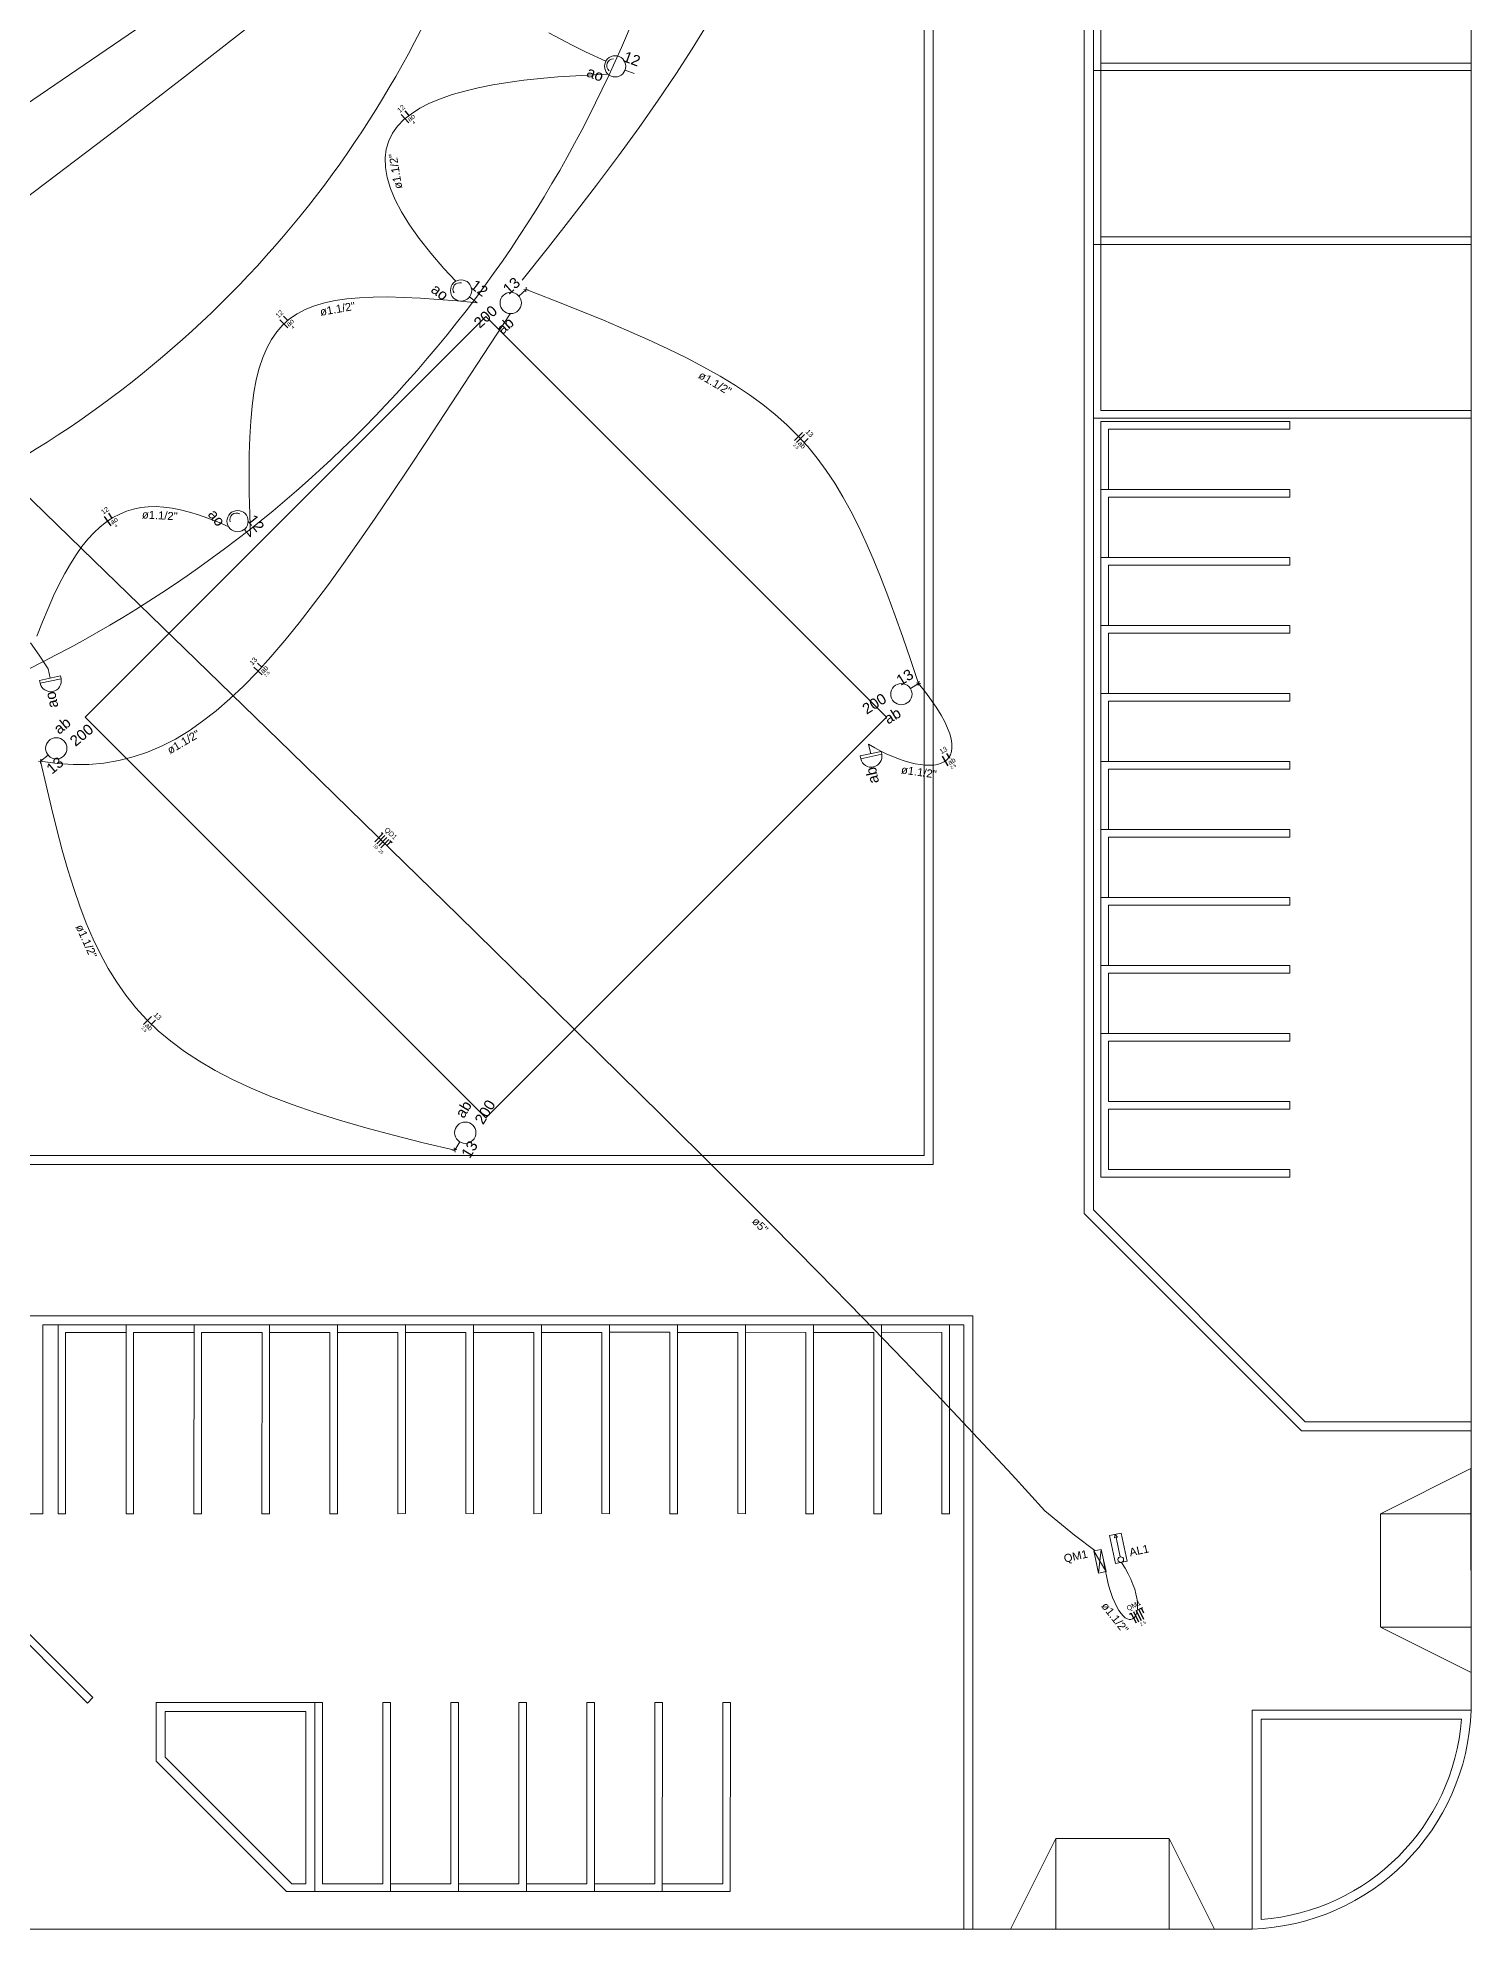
# Model space of a CAD drawing. Header units: millimetres. Extents: x -395 to 1008, y 9 to 692.
# Drawn here: x -33.24 to -14.26, y 9.26 to 34.3 of the extents above; entities that cross this region are included whole.
import ezdxf

# ---------------------------------------------------------------- set-up
doc = ezdxf.new("R2010")
doc.units = ezdxf.units.MM
doc.header["$LTSCALE"] = 0.1
doc.header["$MEASUREMENT"] = 0
for name, color, linetype, lineweight in [('.10 ultra fina', 240, 'Continuous', 5), ('.15', 150, 'Continuous', 15), ('.20', 130, 'Continuous', 5), ('.25', 70, 'Continuous', 5), ('.30', 50, 'Continuous', 5), ('.40 Interno parede', 27, 'Continuous', 5)]:
    doc.layers.add(name, color=color, linetype=linetype, lineweight=lineweight)
doc.styles.add('Arial', font='arial.ttf')

# ---------------------------------------------------------------- blocks, each defined once
blk = doc.blocks.new('eeetet')
at = {"layer": '.10 ultra fina', "color": 240, "lineweight": 5}
for p, q in [((671.697, 79.588), (671.697, 174.363)), ((671.817, 79.468), (671.817, 174.363)), ((673.817, 78.821), (673.817, 174.365)), ((673.937, 78.871), (673.937, 174.365)), ((678.937, 72.248), (678.938, 174.37)), ((674.037, 94.048), (674.036, 96.348)), ((673.937, 93.948), (678.937, 93.948)), ((678.937, 94.048), (674.037, 94.048)), ((674.037, 91.748), (674.037, 94.048)), ((673.937, 91.648), (678.936, 91.648)), ((678.937, 91.748), (674.037, 91.748)), ((674.037, 89.448), (674.037, 91.748)), ((660.59, 85.391), (665.894, 90.694)), ((665.894, 90.694), (671.197, 85.391)), ((678.936, 89.448), (674.037, 89.448)), ((673.937, 89.348), (678.937, 89.348)), ((674.037, 88.402), (674.037, 89.302)), ((674.037, 89.302), (676.537, 89.302)), ((676.536, 89.202), (674.137, 89.202)), ((674.137, 89.202), (674.137, 88.402)), ((676.537, 89.302), (676.536, 89.202)), ((674.037, 87.502), (674.037, 88.402)), ((674.037, 88.402), (676.536, 88.402)), ((676.536, 88.402), (676.537, 88.302)), ((676.537, 88.302), (674.137, 88.302)), ((674.137, 88.302), (674.137, 87.502)), ((674.037, 86.602), (674.037, 87.502)), ((674.037, 87.502), (676.537, 87.502)), ((676.536, 87.402), (674.137, 87.402)), ((674.137, 87.402), (674.137, 86.602)), ((676.537, 87.502), (676.536, 87.402)), ((674.037, 85.702), (674.037, 86.602)), ((674.037, 86.602), (676.536, 86.602)), ((676.537, 86.502), (674.137, 86.502)), ((674.137, 86.502), (674.137, 85.702)), ((676.536, 86.602), (676.537, 86.502)), ((674.037, 85.702), (676.536, 85.703)), ((674.037, 84.803), (674.037, 85.702)), ((676.536, 85.703), (676.536, 85.602)), ((665.894, 80.089), (660.59, 85.391)), ((671.197, 85.391), (665.894, 80.089)), ((676.536, 85.602), (674.137, 85.602)), ((674.137, 85.602), (674.137, 84.803)), ((674.037, 83.902), (674.037, 84.803)), ((674.037, 84.803), (676.536, 84.803)), ((676.536, 84.702), (674.137, 84.702)), ((674.137, 84.702), (674.137, 83.903)), ((676.536, 84.803), (676.536, 84.702)), ((674.037, 83.902), (676.537, 83.903)), ((674.037, 83.002), (674.037, 83.902)), ((676.537, 83.903), (676.537, 83.802)), ((676.537, 83.802), (674.137, 83.802)), ((674.137, 83.802), (674.137, 83.003)), ((674.037, 83.002), (676.537, 83.003)), ((674.037, 82.102), (674.037, 83.002)), ((676.537, 82.902), (674.137, 82.902)), ((674.137, 82.902), (674.137, 82.103)), ((676.537, 83.003), (676.537, 82.902)), ((674.037, 82.102), (676.537, 82.103)), ((674.037, 81.203), (674.037, 82.102)), ((676.537, 82.003), (674.137, 82.002)), ((674.137, 82.002), (674.137, 81.203)), ((676.537, 82.103), (676.537, 82.003)), ((674.037, 80.303), (674.037, 81.203)), ((674.037, 81.203), (676.537, 81.203)), ((676.537, 81.203), (676.537, 81.103)), ((676.537, 81.103), (674.137, 81.103)), ((674.137, 81.103), (674.137, 80.303)), ((674.037, 79.302), (674.037, 80.303)), ((674.137, 80.303), (676.537, 80.302)), ((676.537, 80.203), (674.137, 80.203)), ((674.137, 80.203), (674.137, 79.402)), ((676.537, 80.302), (676.537, 80.203)), ((556.942, 79.588), (671.697, 79.588)), ((556.942, 79.468), (671.817, 79.468)), ((674.137, 79.402), (676.537, 79.402)), ((676.537, 79.402), (676.537, 79.303)), ((676.537, 79.303), (674.037, 79.302)), ((676.742, 76.065), (673.937, 78.871)), ((676.693, 75.946), (673.817, 78.821)), ((656.909, 77.469), (672.341, 77.468)), ((672.341, 77.468), (672.341, 69.348)), ((672.221, 77.349), (660.031, 77.348)), ((660.031, 77.348), (660.031, 74.848)), ((661.131, 77.349), (660.231, 77.348)), ((660.231, 77.348), (660.231, 74.848)), ((660.331, 74.848), (660.331, 77.248)), ((660.331, 77.248), (661.13, 77.248)), ((662.031, 77.348), (661.131, 77.349)), ((661.131, 77.349), (661.131, 74.848)), ((661.231, 74.848), (661.231, 77.248)), ((661.231, 77.248), (662.03, 77.248)), ((662.03, 74.848), (662.031, 77.348)), ((662.031, 77.348), (663.031, 77.348)), ((662.931, 77.248), (662.131, 77.248)), ((662.131, 77.248), (662.131, 74.848)), ((662.93, 74.848), (662.931, 77.248)), ((663.031, 77.348), (663.031, 74.848)), ((663.031, 77.348), (663.931, 77.348)), ((663.831, 77.248), (663.031, 77.248)), ((663.831, 74.848), (663.831, 77.248)), ((663.931, 77.348), (663.931, 74.848)), ((663.931, 77.348), (664.831, 77.348)), ((664.731, 77.248), (663.931, 77.248)), ((664.731, 74.848), (664.731, 77.248)), ((665.631, 77.248), (664.83, 77.248)), ((664.831, 77.348), (664.831, 74.849)), ((664.831, 77.348), (665.731, 77.348)), ((665.631, 74.849), (665.631, 77.248)), ((665.731, 77.348), (665.73, 74.848)), ((666.531, 77.248), (665.73, 77.248)), ((665.731, 77.348), (666.631, 77.348)), ((666.531, 74.848), (666.531, 77.248)), ((666.631, 77.348), (666.63, 74.849)), ((667.431, 77.248), (666.63, 77.248)), ((666.631, 77.348), (667.531, 77.348)), ((667.431, 74.849), (667.431, 77.248)), ((668.331, 77.249), (667.53, 77.249)), ((667.531, 77.348), (668.431, 77.349)), ((667.531, 77.348), (667.53, 74.848)), ((668.331, 74.848), (668.331, 77.249)), ((668.431, 77.349), (668.431, 74.848)), ((668.431, 77.349), (669.33, 77.348)), ((669.23, 77.248), (668.431, 77.248)), ((669.231, 74.849), (669.23, 77.248)), ((669.33, 77.348), (670.23, 77.349)), ((669.33, 77.348), (669.331, 74.848)), ((670.13, 77.248), (669.331, 77.249)), ((670.13, 74.848), (670.13, 77.248)), ((670.23, 77.349), (670.231, 74.848)), ((670.23, 77.349), (671.131, 77.348)), ((671.03, 77.248), (670.231, 77.248)), ((671.03, 74.848), (671.03, 77.248)), ((671.131, 77.348), (671.131, 74.848)), ((671.131, 77.348), (672.031, 77.348)), ((671.93, 77.248), (671.131, 77.249)), ((671.93, 74.848), (671.93, 77.248)), ((672.031, 77.348), (672.031, 74.848)), ((672.221, 69.348), (672.221, 77.349)), ((656.358, 76.606), (660.621, 72.342)), ((678.938, 75.945), (676.693, 75.946)), ((678.938, 76.065), (676.742, 76.065)), ((678.936, 75.445), (677.737, 74.845)), ((678.936, 74.845), (678.936, 75.445)), ((658.257, 74.848), (660.692, 72.413)), ((660.031, 74.848), (658.257, 74.848)), ((660.231, 74.848), (660.331, 74.848)), ((661.131, 74.848), (661.231, 74.848)), ((662.131, 74.848), (662.03, 74.848)), ((663.031, 74.848), (662.93, 74.848)), ((663.931, 74.848), (663.831, 74.848)), ((664.831, 74.849), (664.731, 74.848)), ((665.73, 74.848), (665.631, 74.849)), ((666.63, 74.849), (666.531, 74.848)), ((667.53, 74.848), (667.431, 74.849)), ((668.431, 74.848), (668.331, 74.848)), ((669.331, 74.848), (669.231, 74.849)), ((670.231, 74.848), (670.13, 74.848)), ((671.131, 74.848), (671.03, 74.848)), ((672.031, 74.848), (671.93, 74.848)), ((677.737, 74.845), (677.737, 73.349)), ((678.936, 74.845), (677.737, 74.845)), ((678.936, 74.845), (678.937, 73.345)), ((678.937, 73.345), (677.737, 73.346)), ((678.937, 72.745), (677.737, 73.346)), ((678.937, 73.345), (678.937, 72.745)), ((660.692, 72.413), (660.621, 72.342)), ((663.631, 72.349), (661.531, 72.348)), ((661.531, 72.348), (661.531, 71.574)), ((663.73, 72.348), (663.631, 72.349)), ((663.631, 72.349), (663.631, 69.848)), ((663.631, 69.848), (663.631, 72.349)), ((663.73, 69.948), (663.73, 72.348)), ((664.63, 72.348), (664.531, 72.348)), ((664.531, 72.348), (664.531, 69.948)), ((664.631, 69.848), (664.63, 72.348)), ((665.531, 72.348), (665.431, 72.349)), ((665.431, 72.349), (665.431, 69.948)), ((665.531, 69.848), (665.531, 72.348)), ((666.431, 72.348), (666.331, 72.348)), ((666.331, 72.348), (666.331, 69.948)), ((666.431, 69.848), (666.431, 72.348)), ((667.331, 72.348), (667.231, 72.348)), ((667.231, 72.348), (667.231, 69.948)), ((667.331, 69.848), (667.331, 72.348)), ((668.231, 72.348), (668.13, 72.348)), ((668.13, 72.348), (668.131, 69.948)), ((668.23, 69.848), (668.231, 72.348)), ((669.131, 72.348), (669.03, 72.348)), ((669.03, 72.348), (669.03, 69.948)), ((669.13, 69.849), (669.131, 72.348)), ((663.51, 72.228), (661.65, 72.229)), ((661.65, 72.229), (661.651, 71.624)), ((663.511, 69.948), (663.51, 72.228)), ((676.038, 69.348), (676.038, 72.248)), ((676.038, 72.248), (678.938, 72.248)), ((676.158, 69.477), (676.158, 72.128)), ((676.158, 72.128), (678.81, 72.128)), ((661.651, 71.624), (663.326, 69.949)), ((661.531, 71.574), (663.256, 69.848)), ((672.841, 69.349), (673.441, 70.548)), ((673.441, 70.548), (674.938, 70.549)), ((673.441, 69.349), (673.441, 70.548)), ((674.941, 69.348), (674.941, 70.548)), ((675.542, 69.348), (674.941, 70.548)), ((663.256, 69.848), (663.631, 69.848)), ((663.326, 69.949), (663.511, 69.948)), ((663.631, 69.848), (664.631, 69.848)), ((664.531, 69.948), (663.73, 69.948)), ((665.431, 69.948), (664.63, 69.948)), ((664.631, 69.848), (665.531, 69.848)), ((666.331, 69.948), (665.53, 69.948)), ((665.531, 69.848), (666.431, 69.848)), ((667.231, 69.948), (666.431, 69.948)), ((666.431, 69.848), (667.331, 69.848)), ((668.131, 69.948), (667.331, 69.948)), ((667.331, 69.848), (668.23, 69.848)), ((668.23, 69.848), (669.13, 69.849)), ((669.03, 69.948), (668.231, 69.948)), ((556.941, 69.349), (672.841, 69.349)), ((673.441, 69.349), (672.841, 69.349)), ((673.441, 69.349), (674.941, 69.348)), ((674.941, 69.348), (675.542, 69.348)), ((675.542, 69.348), (676.038, 69.348))]:
    blk.add_line(p, q, dxfattribs=at)
for centre, radius, start, end in [((652.557, 100.834), 14, 270.1186, 0.4929), ((652.557, 100.834), 16.5, 270.1186, 0.4929), ((675.938, 72.348), 3, 271.9102, 358.0897), ((675.938, 72.348), 2.88, 274.381, 355.6189)]:
    blk.add_arc(centre, radius, start, end, dxfattribs=at)

msp = doc.modelspace()

# ---------------------------------------------------------------- linework, layer by layer
at = {"layer": '.15', "color": 150, "lineweight": 15}
for p, q in [((-25.462, 33.869), (-25.342, 33.824)), ((-27.521, 30.866), (-27.419, 30.788)), ((-26.87, 30.878), (-26.773, 30.963)), ((-26.744, 30.961), (-26.803, 30.965)), ((-26.771, 30.993), (-26.775, 30.933)), ((-30.503, 27.789), (-30.422, 27.689)), ((-32.937, 25.85), (-33.213, 25.79)), ((-33.213, 25.79), (-33.205, 25.752)), ((-32.929, 25.812), (-33.205, 25.752)), ((-32.929, 25.812), (-33.205, 25.752)), ((-33.075, 25.82), (-33.102, 25.945)), ((-32.937, 25.85), (-32.929, 25.812)), ((-21.685, 25.683), (-21.576, 25.751)), ((-21.547, 25.744), (-21.605, 25.758)), ((-21.57, 25.78), (-21.583, 25.722)), ((-33.102, 24.801), (-33.2, 24.719)), ((-22.073, 24.85), (-22.349, 24.79)), ((-22.349, 24.79), (-22.341, 24.752)), ((-22.065, 24.812), (-22.341, 24.752)), ((-22.065, 24.812), (-22.341, 24.752)), ((-22.211, 24.82), (-22.239, 24.945)), ((-22.073, 24.85), (-22.065, 24.812)), ((-33.23, 24.721), (-33.171, 24.716)), ((-33.203, 24.689), (-33.198, 24.748)), ((-27.747, 19.566), (-27.689, 19.58)), ((-27.711, 19.544), (-27.725, 19.602)), ((-27.651, 19.682), (-27.718, 19.573)), ((-19.257, 14.268), (-19.159, 14.289)), ((-19.176, 14.131), (-19.159, 14.289)), ((-19.095, 13.995), (-19.159, 14.289)), ((-19.049, 14.471), (-18.897, 14.504)), ((-18.968, 14.1), (-19.049, 14.471)), ((-18.973, 14.487), (-18.983, 14.44)), ((-18.983, 14.44), (-18.944, 14.449)), ((-18.973, 14.487), (-18.944, 14.449)), ((-18.908, 14.19), (-18.963, 14.445)), ((-18.816, 14.133), (-18.897, 14.504)), ((-19.193, 13.974), (-19.257, 14.268)), ((-19.176, 14.131), (-19.257, 14.268)), ((-19.193, 13.974), (-19.176, 14.131)), ((-19.095, 13.995), (-19.176, 14.131)), ((-18.968, 14.1), (-18.816, 14.133)), ((-19.193, 13.974), (-19.095, 13.995))]:
    msp.add_line(p, q, dxfattribs=at)
for centre, radius in [((-25.594, 33.918), 0.141), ((-27.633, 30.951), 0.141), ((-26.976, 30.786), 0.141), ((-30.593, 27.898), 0.141), ((-21.805, 25.608), 0.141), ((-32.993, 24.891), 0.141), ((-27.578, 19.803), 0.141), ((-18.9, 14.153), 0.0375)]:
    msp.add_circle(centre, radius, dxfattribs=at)
for centre, radius, start, end in [((-25.617, 33.927), 0.0881, 89.8231, 229.1933), ((-27.653, 30.966), 0.0881, 73.0811, 212.4513), ((-30.608, 27.917), 0.0881, 59.5023, 198.8725), ((-33.067, 25.782), 0.141, 192.2675, 12.2675), ((-22.203, 24.782), 0.141, 192.2675, 12.2675)]:
    msp.add_arc(centre, radius, start, end, dxfattribs=at)
at = {"layer": '.20', "color": 130, "lineweight": 20}
for points in [[(-41.067, 35.675), (-39.094, 33.767), (-37.257, 31.989), (-35.55, 30.336), (-33.965, 28.801), (-32.497, 27.378), (-31.141, 26.062), (-29.889, 24.845), (-28.735, 23.721), (-27.674, 22.685), (-26.7, 21.73), (-25.805, 20.849), (-24.984, 20.038), (-24.231, 19.289), (-23.539, 18.596), (-22.903, 17.953), (-22.316, 17.354), (-21.772, 16.793), (-21.265, 16.263), (-20.789, 15.758), (-20.337, 15.273), (-19.904, 14.8), (-19.514, 14.477), (-19.243, 14.275)], [(-48.592, 24.022), (-47.645, 24.56), (-46.716, 25.094), (-45.802, 25.624), (-44.902, 26.151), (-44.017, 26.675), (-43.145, 27.197), (-42.285, 27.716), (-41.436, 28.233), (-40.599, 28.75), (-39.771, 29.265), (-38.952, 29.78), (-38.141, 30.295), (-37.338, 30.811), (-36.541, 31.327), (-35.749, 31.845), (-34.963, 32.364), (-34.18, 32.886), (-33.401, 33.41), (-32.624, 33.937), (-31.848, 34.468)], [(-30.411, 34.467), (-31.297, 33.777), (-32.206, 33.078), (-33.134, 32.372), (-34.073, 31.666), (-35.018, 30.963), (-35.963, 30.269), (-36.901, 29.587), (-37.827, 28.923), (-38.734, 28.28), (-39.617, 27.664), (-40.469, 27.08), (-41.284, 26.531), (-42.056, 26.023), (-42.779, 25.56), (-43.447, 25.146), (-44.054, 24.786), (-44.593, 24.486), (-45.06, 24.249), (-45.446, 24.079)], [(-26.827, 31.087), (-26.478, 31.524), (-26.149, 31.944), (-25.839, 32.347), (-25.549, 32.735), (-25.277, 33.108), (-25.024, 33.468), (-24.79, 33.815), (-24.574, 34.149), (-24.376, 34.473)], [(-25.717, 33.988), (-25.987, 34.112), (-26.161, 34.197), (-26.322, 34.28), (-26.47, 34.361)], [(-25.689, 33.814), (-25.87, 33.806), (-26.115, 33.793), (-26.353, 33.777), (-26.582, 33.757), (-26.803, 33.733), (-27.014, 33.704), (-27.215, 33.671), (-27.406, 33.634), (-27.585, 33.591), (-27.753, 33.543), (-27.908, 33.489), (-28.05, 33.429), (-28.178, 33.363), (-28.292, 33.291), (-28.391, 33.212), (-28.474, 33.126), (-28.541, 33.032), (-28.592, 32.931), (-28.625, 32.822), (-28.64, 32.706), (-28.636, 32.58), (-28.613, 32.446), (-28.57, 32.303), (-28.507, 32.151), (-28.422, 31.99), (-28.316, 31.818), (-28.187, 31.637), (-28.035, 31.445), (-27.86, 31.242), (-27.702, 31.074)], [(-30.422, 27.689), (-30.432, 27.988), (-30.439, 28.269), (-30.441, 28.533), (-30.439, 28.779), (-30.432, 29.008), (-30.419, 29.221), (-30.401, 29.419), (-30.376, 29.601), (-30.345, 29.769), (-30.306, 29.923), (-30.26, 30.062), (-30.207, 30.189), (-30.145, 30.303), (-30.074, 30.405), (-29.994, 30.495), (-29.905, 30.574), (-29.805, 30.642), (-29.696, 30.7), (-29.575, 30.749), (-29.443, 30.788), (-29.3, 30.819), (-29.145, 30.841), (-28.977, 30.856), (-28.796, 30.864), (-28.602, 30.865), (-28.394, 30.86), (-28.173, 30.849), (-27.936, 30.833), (-27.685, 30.813), (-27.419, 30.788)], [(-21.576, 25.751), (-21.684, 26.066), (-21.787, 26.363), (-21.887, 26.644), (-21.985, 26.91), (-22.082, 27.161), (-22.178, 27.398), (-22.275, 27.621), (-22.373, 27.832), (-22.474, 28.032), (-22.578, 28.221), (-22.686, 28.4), (-22.799, 28.57), (-22.919, 28.731), (-23.045, 28.885), (-23.179, 29.032), (-23.323, 29.173), (-23.476, 29.309), (-23.639, 29.44), (-23.814, 29.568), (-24.002, 29.693), (-24.203, 29.816), (-24.419, 29.937), (-24.65, 30.059), (-24.897, 30.18), (-25.162, 30.303), (-25.444, 30.428), (-25.746, 30.556), (-26.067, 30.687), (-26.409, 30.822), (-26.773, 30.963)], [(-26.983, 30.644), (-27.337, 30.105), (-27.598, 29.706), (-27.849, 29.322), (-28.091, 28.954), (-28.325, 28.6), (-28.552, 28.262), (-28.771, 27.939), (-28.983, 27.631), (-29.189, 27.338), (-29.39, 27.061), (-29.586, 26.798), (-29.778, 26.551), (-29.967, 26.32), (-30.152, 26.103), (-30.335, 25.901), (-30.516, 25.715), (-30.696, 25.545), (-30.875, 25.389), (-31.055, 25.249), (-31.235, 25.124), (-31.416, 25.014), (-31.599, 24.92), (-31.784, 24.841), (-31.973, 24.777), (-32.165, 24.729), (-32.361, 24.696), (-32.562, 24.679), (-32.769, 24.677), (-32.981, 24.69), (-33.2, 24.719)], [(-33.248, 26.374), (-33.175, 26.565), (-33.102, 26.742), (-33.029, 26.908), (-32.956, 27.062), (-32.881, 27.203), (-32.806, 27.334), (-32.73, 27.453), (-32.653, 27.561), (-32.574, 27.659), (-32.494, 27.745), (-32.411, 27.822), (-32.328, 27.888), (-32.242, 27.945), (-32.153, 27.992), (-32.063, 28.029), (-31.969, 28.057), (-31.873, 28.077), (-31.774, 28.088), (-31.672, 28.09), (-31.567, 28.084), (-31.458, 28.07), (-31.346, 28.048), (-31.23, 28.019), (-31.109, 27.983), (-30.985, 27.939), (-30.857, 27.889), (-30.716, 27.828)], [(-33.332, 26.286), (-33.219, 26.124), (-33.102, 25.945)], [(-21.576, 25.751), (-21.485, 25.635), (-21.405, 25.526), (-21.336, 25.423), (-21.278, 25.328), (-21.231, 25.24), (-21.193, 25.159), (-21.165, 25.084), (-21.147, 25.016), (-21.137, 24.954), (-21.135, 24.899), (-21.142, 24.85), (-21.156, 24.807), (-21.177, 24.77), (-21.205, 24.739), (-21.239, 24.713), (-21.279, 24.693), (-21.325, 24.679), (-21.376, 24.67), (-21.431, 24.667), (-21.491, 24.668), (-21.555, 24.675), (-21.622, 24.687), (-21.693, 24.703), (-21.766, 24.725), (-21.841, 24.75), (-21.919, 24.781), (-21.997, 24.816), (-22.077, 24.855), (-22.158, 24.898), (-22.239, 24.945)], [(-27.718, 19.573), (-28.135, 19.671), (-28.527, 19.769), (-28.896, 19.868), (-29.242, 19.969), (-29.566, 20.071), (-29.868, 20.175), (-30.151, 20.282), (-30.414, 20.393), (-30.659, 20.507), (-30.887, 20.626), (-31.098, 20.749), (-31.294, 20.878), (-31.475, 21.013), (-31.642, 21.154), (-31.797, 21.302), (-31.939, 21.458), (-32.071, 21.622), (-32.192, 21.794), (-32.305, 21.975), (-32.409, 22.166), (-32.506, 22.367), (-32.597, 22.579), (-32.682, 22.802), (-32.762, 23.037), (-32.839, 23.283), (-32.913, 23.543), (-32.985, 23.816), (-33.057, 24.102), (-33.128, 24.403), (-33.2, 24.719)], [(-18.892, 14.117), (-18.844, 14.04), (-18.802, 13.965), (-18.767, 13.893), (-18.739, 13.825), (-18.716, 13.76), (-18.699, 13.699), (-18.687, 13.642), (-18.68, 13.589), (-18.678, 13.541), (-18.68, 13.498), (-18.686, 13.46), (-18.696, 13.428), (-18.709, 13.402), (-18.725, 13.382), (-18.744, 13.368), (-18.765, 13.361), (-18.788, 13.362), (-18.813, 13.369), (-18.84, 13.384), (-18.867, 13.407), (-18.895, 13.439), (-18.924, 13.479), (-18.952, 13.528), (-18.981, 13.586), (-19.008, 13.653), (-19.035, 13.73), (-19.061, 13.817), (-19.085, 13.915), (-19.107, 14.023), (-19.127, 14.142)]]:
    msp.add_lwpolyline(points, dxfattribs=at)
at = {"layer": '.25', "color": 70, "lineweight": 25}
for p, q in [((-28.324, 33.272), (-28.375, 33.328)), ((-28.326, 33.169), (-28.427, 33.28)), ((-29.928, 30.455), (-30.034, 30.561)), ((-29.931, 30.558), (-29.984, 30.611)), ((-23.22, 28.966), (-23.112, 29.07)), ((-23.194, 28.939), (-23.086, 29.043)), ((-23.091, 28.94), (-23.037, 28.992)), ((-32.268, 27.838), (-32.356, 27.96)), ((-32.255, 27.941), (-32.299, 28.002)), ((-30.267, 25.864), (-30.377, 25.967)), ((-30.273, 25.967), (-30.328, 26.018)), ((-21.184, 24.659), (-21.262, 24.787)), ((-21.162, 24.76), (-21.201, 24.824)), ((-28.774, 23.654), (-28.67, 23.762)), ((-28.748, 23.628), (-28.643, 23.736)), ((-28.721, 23.602), (-28.616, 23.709)), ((-28.694, 23.576), (-28.589, 23.683)), ((-28.688, 23.779), (-28.67, 23.762)), ((-28.615, 23.603), (-28.562, 23.657)), ((-28.577, 23.671), (-28.548, 23.643)), ((-31.837, 21.236), (-31.73, 21.341)), ((-31.734, 21.238), (-31.68, 21.291)), ((-18.646, 13.503), (-18.61, 13.521)), ((-18.784, 13.432), (-18.762, 13.444)), ((-18.693, 13.31), (-18.762, 13.444)), ((-18.66, 13.327), (-18.728, 13.461)), ((-18.626, 13.344), (-18.695, 13.478)), ((-18.593, 13.361), (-18.661, 13.495)), ((-18.594, 13.445), (-18.628, 13.512))]:
    msp.add_line(p, q, dxfattribs=at)

# ---------------------------------------------------------------- block references
at = {"layer": '.30'}
msp.add_blockref('eeetet', (-693.2, -60.087), dxfattribs=at)

# ---------------------------------------------------------------- texts
at = {"layer": '.40 Interno parede', "color": 27, "line_spacing_factor": 0.9, "style": 'Arial'}
for s, insert, char_height, width, attachment_point, rotation in [('12', (-25.397, 33.951), 0.1412, 0.4338, 8, 339.5066), ('ao', (-25.883, 33.749), 0.1412, 0.4338, 8, 339.5066), ('12', (-28.406, 33.334), 0.0653, 0.20021, 8, 42.2389), ('ao', (-28.272, 33.214), 0.0653, 0.20021, 8, 42.2389), ('4', (-28.248, 33.159), 0.0406, 0.06118, 8, 42.2389), ('ø1.1/2"', (-28.447, 32.538), 0.1059, 0.92508, 8, 99.3055), ('12', (-27.435, 30.926), 0.1412, 0.4338, 8, 322.7648), ('13', (-26.919, 30.96), 0.1412, 0.4338, 8, 41.179), ('ø1.1/2"', (-29.259, 30.653), 0.1059, 0.92508, 8, 10.1255), ('ao', (-27.959, 30.873), 0.1412, 0.4338, 8, 322.7648), ('12', (-30.016, 30.617), 0.0653, 0.20021, 8, 44.9719), ('ao', (-29.875, 30.503), 0.0653, 0.20021, 8, 44.9719), ('200', (-27.263, 30.55), 0.1412, 0.6507, 8, 41.179), ('ab', (-27.002, 30.431), 0.1412, 0.4338, 8, 41.179), ('4', (-29.848, 30.45), 0.0406, 0.06118, 8, 44.9719), ('ø1.1/2"', (-24.3, 29.677), 0.1059, 0.92508, 8, 329.583), ('13', (-23.044, 29.038), 0.0653, 0.20021, 8, 313.947), ('2.5', (-23.214, 28.873), 0.0406, 0.15292, 8, 313.947), ('ab', (-23.147, 28.886), 0.0653, 0.20021, 8, 313.947), ('12', (-32.329, 28.012), 0.0653, 0.20021, 8, 35.8848), ('ao', (-30.927, 27.898), 0.1412, 0.4338, 8, 309.1857), ('ao', (-32.209, 27.877), 0.0653, 0.20021, 8, 35.8848), ('4', (-32.191, 27.82), 0.0406, 0.06118, 8, 35.8848), ('ø1.1/2"', (-31.625, 27.919), 0.1059, 0.92508, 8, 356.8329), ('12', (-30.406, 27.827), 0.1412, 0.4338, 8, 309.1857), ('13', (-30.36, 26.022), 0.0653, 0.20021, 8, 46.7653), ('ab', (-30.216, 25.913), 0.0653, 0.20021, 8, 46.7653), ('2.5', (-30.188, 25.86), 0.0406, 0.15292, 8, 46.7653), ('13', (-21.721, 25.771), 0.1412, 0.4338, 8, 32.0632), ('ao', (-32.984, 25.548), 0.1412, 0.4338, 8, 102.2677), ('200', (-22.125, 25.421), 0.1412, 0.6507, 8, 32.0632), ('ab', (-21.886, 25.261), 0.1412, 0.4338, 8, 32.0632), ('ab', (-32.869, 25.137), 0.1412, 0.4338, 8, 39.8669), ('200', (-32.611, 25.012), 0.1412, 0.6507, 8, 39.8669), ('ø1.1/2"', (-31.281, 24.928), 0.1059, 0.92508, 8, 30.4303), ('13', (-21.231, 24.837), 0.0653, 0.20021, 8, 31.3642), ('13', (-32.964, 24.61), 0.1412, 0.4338, 8, 39.8669), ('ab', (-22.12, 24.548), 0.1412, 0.4338, 8, 102.2677), ('ø1.1/2"', (-21.581, 24.523), 0.1059, 0.92508, 8, 352.0143), ('ab', (-21.122, 24.693), 0.0653, 0.20021, 8, 31.3642), ('2.5', (-21.108, 24.634), 0.0406, 0.15292, 8, 31.3642), ('QD1', (-28.598, 23.728), 0.0653, 0.37011, 8, 315.7117), ('50', (-28.776, 23.572), 0.0406, 0.12235, 8, 315.7117), ('25', (-28.709, 23.507), 0.0406, 0.12235, 8, 315.7117), ('ø1.1/2"', (-32.644, 22.314), 0.1059, 0.92508, 8, 294.4492), ('13', (-31.675, 21.322), 0.0653, 0.20021, 8, 314.3652), ('2.5', (-31.844, 21.157), 0.0406, 0.15292, 8, 314.3652), ('ab', (-31.79, 21.183), 0.0653, 0.20021, 8, 314.3652), ('ab', (-27.54, 20.076), 0.1412, 0.4338, 8, 58.6771), ('200', (-27.255, 20.04), 0.1412, 0.6507, 8, 58.6771), ('13', (-27.46, 19.546), 0.1412, 0.4338, 8, 58.6771), ('ø5"', (-23.714, 18.54), 0.1059, 0.44137, 8, 314.8293), ('QM1', (-19.636, 14.085), 0.1059, 0.62843, 7, 12.2675), ('AL1', (-18.775, 14.195), 0.1059, 0.516, 7, 12.2675), ('ø1.1/2"', (-19.02, 13.35), 0.1059, 0.92508, 8, 308.3091), ('QM1', (-18.707, 13.501), 0.0653, 0.39006, 8, 27.1071), ('2.5', (-18.599, 13.291), 0.0406, 0.15292, 8, 27.1071)]:
    msp.add_mtext(s, dxfattribs=dict(at, insert=insert, char_height=char_height, width=width, attachment_point=attachment_point, rotation=rotation))

doc.saveas('drawing.dxf')
